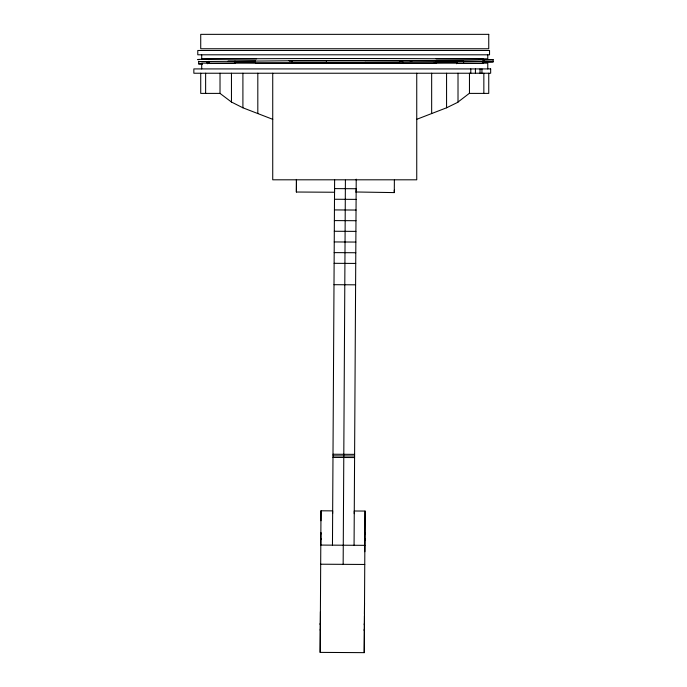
<?xml version="1.0" encoding="UTF-8"?>
<svg xmlns="http://www.w3.org/2000/svg" width="687" height="687" viewBox="0 0 687 687"><rect width="100%" height="100%" fill="white"/><g stroke="black" fill="none" stroke-linecap="round" stroke-linejoin="round"><path stroke-width="1.03" d="M334.552 189.732L334.535 192.248L296.372 192.025L296.44 179.41M394.312 190.084L394.295 192.6L356.132 191.991M394.295 192.6L394.372 180.071M296.449 179.496L296.372 192.025M354.252 513.661L354.26 510.999L365.063 511.059L364.23 652.65L320.168 652.392L320.279 630.975M320.331 623.169L320.322 624.792L320.34 623.478M320.4 611.731L320.297 630.606L320.305 629.112M320.803 544.482L320.872 532.588L320.855 534.082M320.941 520.772L320.992 510.802L332.663 510.87L332.645 513.533M332.465 545.152L334.612 179.719M343.157 564.336L345.406 180.157M354.071 545.28L356.218 179.152M364.23 652.65L364.445 615.981M364.368 629.017L364.359 630.864L364.368 629.369M364.402 623.427L364.393 625.058L364.402 623.736M364.891 540.283L364.9 538.66L364.891 539.973M364.453 613.98L364.522 602.946M364.831 551.721L364.934 532.846L364.926 534.34M364.943 532.477L365.063 511.059M320.82 539.716L320.838 538.393M320.992 510.802L320.168 652.392M356.132 192.377L356.149 189.861M458.014 102.037L469.461 93.243M416.743 119.315L446.567 107.799L458.014 102.2L458.014 73.234M365.192 62.861L326.454 62.861L326.454 60.696L365.192 60.696M202.528 64.02L198.68 64.02L198.68 61.59L289.218 60.765A148.409 1.039 0 0 1 483.124 61.323L483.124 59.168A148.409 1.039 0 0 0 307.604 58.558A148.409 1.039 0 0 0 198.878 59.7M198.68 61.59L209.423 61.538M482.222 61.907L484.515 61.847L484.515 59.692L493.154 59.7L493.154 61.856L483.124 62.122M399.284 62.981L436.168 63.058L434.047 63.084M208.9 61.323L208.711 63.487L234.997 63.29L234.997 61.126L255.452 60.988M326.523 60.757L289.029 60.765L292.559 60.825M255.478 62.543L234.404 62.397M456.649 61.126L482.935 61.323L482.935 63.556M436.382 62.457L456.838 62.319M436.168 62.543L457.284 62.397M456.649 63.29L482.935 63.487L478.908 63.496M479.097 59.176L483.124 59.168M208.711 62.122L206.71 62.07M364.058 62.689L399.473 62.62A139.693 0.979 0 0 1 364.247 62.689M365.192 62.749L399.413 62.689M256.612 58.833L201.703 58.833L201.703 54.994M436.099 58.833L487.77 58.833L487.77 54.994M326.454 62.861L365.381 62.749M202.236 63.152L487.77 63.152L487.77 68.915M272.73 119.315L242.906 107.799L231.459 102.037L220.02 93.398L200.724 93.398L200.724 73.234M365.123 60.757L463.562 61.091L463.562 63.256M484.318 61.847L493.154 61.856M292.361 62.629L326.523 62.689M292.241 62.689L326.643 62.749M198.68 63.745L202.528 63.754M208.711 63.487L211.733 63.496M401.388 60.834L399.284 60.825L402.616 60.765L402.616 62.929M410.002 60.86L412.106 60.868M228.084 61.091L234.997 61.126M436.022 60.988L456.838 61.126M334.56 188.607L356.158 188.736M334.492 199.256L356.098 199.385M334.432 209.921L356.038 210.042M334.371 220.587L355.969 220.716M334.303 231.261L355.909 231.382M334.243 241.936L355.849 242.064M334.183 252.618L355.78 252.747M334.122 263.31L355.72 263.439M333.994 284.693L355.591 284.822M332.997 454.236L354.604 454.365M332.989 455.893L354.586 456.013M332.98 457.439L354.578 457.568M320.803 545.083L364.866 545.341M320.692 564.207L364.763 564.465M207.328 61.847L209.423 61.907M488.749 73.234L488.749 93.398L469.461 93.398L469.461 73.234M483.846 73.234L483.846 93.398M481.948 68.915L481.948 73.234M480.033 68.915L480.033 73.234M475.43 68.915L475.43 73.234M470.784 68.915L470.784 73.234M456.649 62.319L456.649 63.754M446.567 73.234L446.567 107.799M431.659 73.234L431.659 113.561M416.743 73.234L416.743 179.805L272.73 179.805L272.73 73.234M292.361 60.825L292.361 62.981L255.478 63.058L255.478 60.903M257.814 73.234L257.814 113.561M242.906 73.234L242.906 107.799M231.459 73.234L231.459 102.037M220.02 73.234L220.02 93.398M207.328 61.598L207.328 63.754M205.628 73.234L205.628 93.398M201.703 63.152L201.703 68.915M326.694 62.689A139.693 0.979 0 0 1 292.559 62.62M255.324 62.465A139.693 0.979 0 0 1 235.186 62.319M208.805 61.907A139.693 0.979 0 0 1 208.805 61.538M493.154 59.7A148.409 1.039 0 0 1 483.124 59.958M484.515 59.692A139.693 0.979 0 0 1 483.227 59.743M386.987 60.49A139.693 0.979 0 0 1 365.329 60.525M326.694 60.525A139.693 0.979 0 0 1 303.98 60.49M488.749 34.35L200.724 34.35L200.724 48.751L488.749 48.751L488.749 34.35M489.539 50.477L197.779 50.477L197.779 54.797L489.539 54.797L489.539 50.477M490.664 68.915L193.846 68.915L193.846 73.234L490.664 73.234L490.664 68.915"/></g></svg>
